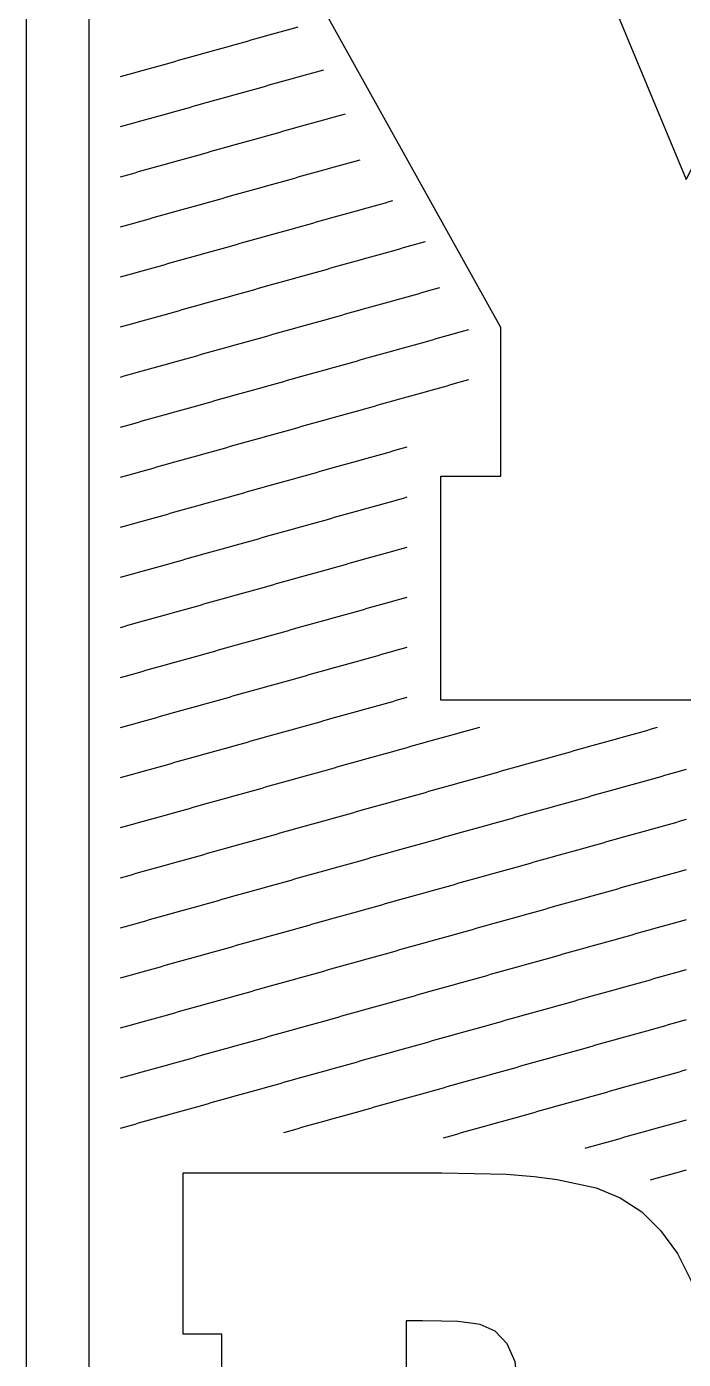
# Model space of a CAD drawing. Header units: millimetres. Extents: x 7 to 193, y 7 to 313.
# Drawn here: x 7 to 49, y 94.1 to 179.2 of the extents above; entities that cross this region are included whole.
import ezdxf

# ---------------------------------------------------------------- set-up
doc = ezdxf.new("R2010")
doc.units = ezdxf.units.MM
doc.layers.add('STUDY_GUIDES', color=7, linetype='Continuous')
doc.layers.add('STUDY_LETTER_BOUNDARY', color=7, linetype='Continuous')

msp = doc.modelspace()

# ---------------------------------------------------------------- linework, layer by layer
at = {"layer": 'STUDY_GUIDES'}
for points in [[(7, 19), (7, 301)], [(11, 20), (11, 300)], [(13, 176.04), (13.232, 176.105), (13.464, 176.1699), (13.696, 176.2349), (13.928, 176.2998), (14.16, 176.3648), (14.392, 176.4298), (14.624, 176.4947), (14.856, 176.5597), (15.088, 176.6246), (15.32, 176.6896), (15.552, 176.7546), (15.784, 176.8195), (16.016, 176.8845), (16.248, 176.9494), (16.48, 177.0144), (16.712, 177.0794), (16.944, 177.1443), (17.176, 177.2093), (17.408, 177.2742), (17.64, 177.3392), (17.872, 177.4042), (18.104, 177.4691), (18.336, 177.5341), (18.568, 177.599), (18.8, 177.664), (19.032, 177.729), (19.264, 177.7939), (19.496, 177.8589), (19.728, 177.9238), (19.96, 177.9888), (20.192, 178.0538), (20.424, 178.1187), (20.656, 178.1837), (20.888, 178.2486), (21.12, 178.3136), (21.352, 178.3786), (21.584, 178.4435), (21.816, 178.5085), (22.048, 178.5734), (22.28, 178.6384), (22.512, 178.7034), (22.744, 178.7683), (22.976, 178.8333), (23.208, 178.8982), (23.44, 178.9632), (23.672, 179.0282), (23.904, 179.0931), (24.136, 179.1581), (24.368, 179.223)], [(13, 172.84), (13.232, 172.905), (13.464, 172.9699), (13.696, 173.0349), (13.928, 173.0998), (14.16, 173.1648), (14.392, 173.2298), (14.624, 173.2947), (14.856, 173.3597), (15.088, 173.4246), (15.32, 173.4896), (15.552, 173.5546), (15.784, 173.6195), (16.016, 173.6845), (16.248, 173.7494), (16.48, 173.8144), (16.712, 173.8794), (16.944, 173.9443), (17.176, 174.0093), (17.408, 174.0742), (17.64, 174.1392), (17.872, 174.2042), (18.104, 174.2691), (18.336, 174.3341), (18.568, 174.399), (18.8, 174.464), (19.032, 174.529), (19.264, 174.5939), (19.496, 174.6589), (19.728, 174.7238), (19.96, 174.7888), (20.192, 174.8538), (20.424, 174.9187), (20.656, 174.9837), (20.888, 175.0486), (21.12, 175.1136), (21.352, 175.1786), (21.584, 175.2435), (21.816, 175.3085), (22.048, 175.3734), (22.28, 175.4384), (22.512, 175.5034), (22.744, 175.5683), (22.976, 175.6333), (23.208, 175.6982), (23.44, 175.7632), (23.672, 175.8282), (23.904, 175.8931), (24.136, 175.9581), (24.368, 176.023), (24.6, 176.088), (24.832, 176.153), (25.064, 176.2179), (25.296, 176.2829), (25.528, 176.3478), (25.76, 176.4128), (25.992, 176.4778)], [(13, 169.64), (13.232, 169.705), (13.464, 169.7699), (13.696, 169.8349), (13.928, 169.8998), (14.16, 169.9648), (14.392, 170.0298), (14.624, 170.0947), (14.856, 170.1597), (15.088, 170.2246), (15.32, 170.2896), (15.552, 170.3546), (15.784, 170.4195), (16.016, 170.4845), (16.248, 170.5494), (16.48, 170.6144), (16.712, 170.6794), (16.944, 170.7443), (17.176, 170.8093), (17.408, 170.8742), (17.64, 170.9392), (17.872, 171.0042), (18.104, 171.0691), (18.336, 171.1341), (18.568, 171.199), (18.8, 171.264), (19.032, 171.329), (19.264, 171.3939), (19.496, 171.4589), (19.728, 171.5238), (19.96, 171.5888), (20.192, 171.6538), (20.424, 171.7187), (20.656, 171.7837), (20.888, 171.8486), (21.12, 171.9136), (21.352, 171.9786), (21.584, 172.0435), (21.816, 172.1085), (22.048, 172.1734), (22.28, 172.2384), (22.512, 172.3034), (22.744, 172.3683), (22.976, 172.4333), (23.208, 172.4982), (23.44, 172.5632), (23.672, 172.6282), (23.904, 172.6931), (24.136, 172.7581), (24.368, 172.823), (24.6, 172.888), (24.832, 172.953), (25.064, 173.0179), (25.296, 173.0829), (25.528, 173.1478), (25.76, 173.2128), (25.992, 173.2778), (26.224, 173.3427), (26.456, 173.4077), (26.688, 173.4726), (26.92, 173.5376), (27.152, 173.6026), (27.384, 173.6675)], [(13, 166.44), (13.232, 166.505), (13.464, 166.5699), (13.696, 166.6349), (13.928, 166.6998), (14.16, 166.7648), (14.392, 166.8298), (14.624, 166.8947), (14.856, 166.9597), (15.088, 167.0246), (15.32, 167.0896), (15.552, 167.1546), (15.784, 167.2195), (16.016, 167.2845), (16.248, 167.3494), (16.48, 167.4144), (16.712, 167.4794), (16.944, 167.5443), (17.176, 167.6093), (17.408, 167.6742), (17.64, 167.7392), (17.872, 167.8042), (18.104, 167.8691), (18.336, 167.9341), (18.568, 167.999), (18.8, 168.064), (19.032, 168.129), (19.264, 168.1939), (19.496, 168.2589), (19.728, 168.3238), (19.96, 168.3888), (20.192, 168.4538), (20.424, 168.5187), (20.656, 168.5837), (20.888, 168.6486), (21.12, 168.7136), (21.352, 168.7786), (21.584, 168.8435), (21.816, 168.9085), (22.048, 168.9734), (22.28, 169.0384), (22.512, 169.1034), (22.744, 169.1683), (22.976, 169.2333), (23.208, 169.2982), (23.44, 169.3632), (23.672, 169.4282), (23.904, 169.4931), (24.136, 169.5581), (24.368, 169.623), (24.6, 169.688), (24.832, 169.753), (25.064, 169.8179), (25.296, 169.8829), (25.528, 169.9478), (25.76, 170.0128), (25.992, 170.0778), (26.224, 170.1427), (26.456, 170.2077), (26.688, 170.2726), (26.92, 170.3376), (27.152, 170.4026), (27.384, 170.4675), (27.616, 170.5325), (27.848, 170.5974), (28.08, 170.6624), (28.312, 170.7274)], [(13, 163.24), (13.232, 163.305), (13.464, 163.3699), (13.696, 163.4349), (13.928, 163.4998), (14.16, 163.5648), (14.392, 163.6298), (14.624, 163.6947), (14.856, 163.7597), (15.088, 163.8246), (15.32, 163.8896), (15.552, 163.9546), (15.784, 164.0195), (16.016, 164.0845), (16.248, 164.1494), (16.48, 164.2144), (16.712, 164.2794), (16.944, 164.3443), (17.176, 164.4093), (17.408, 164.4742), (17.64, 164.5392), (17.872, 164.6042), (18.104, 164.6691), (18.336, 164.7341), (18.568, 164.799), (18.8, 164.864), (19.032, 164.929), (19.264, 164.9939), (19.496, 165.0589), (19.728, 165.1238), (19.96, 165.1888), (20.192, 165.2538), (20.424, 165.3187), (20.656, 165.3837), (20.888, 165.4486), (21.12, 165.5136), (21.352, 165.5786), (21.584, 165.6435), (21.816, 165.7085), (22.048, 165.7734), (22.28, 165.8384), (22.512, 165.9034), (22.744, 165.9683), (22.976, 166.0333), (23.208, 166.0982), (23.44, 166.1632), (23.672, 166.2282), (23.904, 166.2931), (24.136, 166.3581), (24.368, 166.423), (24.6, 166.488), (24.832, 166.553), (25.064, 166.6179), (25.296, 166.6829), (25.528, 166.7478), (25.76, 166.8128), (25.992, 166.8778), (26.224, 166.9427), (26.456, 167.0077), (26.688, 167.0726), (26.92, 167.1376), (27.152, 167.2026), (27.384, 167.2675), (27.616, 167.3325), (27.848, 167.3974), (28.08, 167.4624), (28.312, 167.5274), (28.544, 167.5923), (28.776, 167.6573), (29.008, 167.7222), (29.24, 167.7872), (29.472, 167.8522), (29.704, 167.9171), (29.936, 167.9821), (30.168, 168.047), (30.4, 168.112)], [(13, 160.04), (13.232, 160.105), (13.464, 160.1699), (13.696, 160.2349), (13.928, 160.2998), (14.16, 160.3648), (14.392, 160.4298), (14.624, 160.4947), (14.856, 160.5597), (15.088, 160.6246), (15.32, 160.6896), (15.552, 160.7546), (15.784, 160.8195), (16.016, 160.8845), (16.248, 160.9494), (16.48, 161.0144), (16.712, 161.0794), (16.944, 161.1443), (17.176, 161.2093), (17.408, 161.2742), (17.64, 161.3392), (17.872, 161.4042), (18.104, 161.4691), (18.336, 161.5341), (18.568, 161.599), (18.8, 161.664), (19.032, 161.729), (19.264, 161.7939), (19.496, 161.8589), (19.728, 161.9238), (19.96, 161.9888), (20.192, 162.0538), (20.424, 162.1187), (20.656, 162.1837), (20.888, 162.2486), (21.12, 162.3136), (21.352, 162.3786), (21.584, 162.4435), (21.816, 162.5085), (22.048, 162.5734), (22.28, 162.6384), (22.512, 162.7034), (22.744, 162.7683), (22.976, 162.8333), (23.208, 162.8982), (23.44, 162.9632), (23.672, 163.0282), (23.904, 163.0931), (24.136, 163.1581), (24.368, 163.223), (24.6, 163.288), (24.832, 163.353), (25.064, 163.4179), (25.296, 163.4829), (25.528, 163.5478), (25.76, 163.6128), (25.992, 163.6778), (26.224, 163.7427), (26.456, 163.8077), (26.688, 163.8726), (26.92, 163.9376), (27.152, 164.0026), (27.384, 164.0675), (27.616, 164.1325), (27.848, 164.1974), (28.08, 164.2624), (28.312, 164.3274), (28.544, 164.3923), (28.776, 164.4573), (29.008, 164.5222), (29.24, 164.5872), (29.472, 164.6522), (29.704, 164.7171), (29.936, 164.7821), (30.168, 164.847), (30.4, 164.912), (30.632, 164.977), (30.864, 165.0419), (31.096, 165.1069), (31.328, 165.1718), (31.56, 165.2368), (31.792, 165.3018), (32.024, 165.3667), (32.256, 165.4317), (32.488, 165.4966)], [(13, 156.84), (13.232, 156.905), (13.464, 156.9699), (13.696, 157.0349), (13.928, 157.0998), (14.16, 157.1648), (14.392, 157.2298), (14.624, 157.2947), (14.856, 157.3597), (15.088, 157.4246), (15.32, 157.4896), (15.552, 157.5546), (15.784, 157.6195), (16.016, 157.6845), (16.248, 157.7494), (16.48, 157.8144), (16.712, 157.8794), (16.944, 157.9443), (17.176, 158.0093), (17.408, 158.0742), (17.64, 158.1392), (17.872, 158.2042), (18.104, 158.2691), (18.336, 158.3341), (18.568, 158.399), (18.8, 158.464), (19.032, 158.529), (19.264, 158.5939), (19.496, 158.6589), (19.728, 158.7238), (19.96, 158.7888), (20.192, 158.8538), (20.424, 158.9187), (20.656, 158.9837), (20.888, 159.0486), (21.12, 159.1136), (21.352, 159.1786), (21.584, 159.2435), (21.816, 159.3085), (22.048, 159.3734), (22.28, 159.4384), (22.512, 159.5034), (22.744, 159.5683), (22.976, 159.6333), (23.208, 159.6982), (23.44, 159.7632), (23.672, 159.8282), (23.904, 159.8931), (24.136, 159.9581), (24.368, 160.023), (24.6, 160.088), (24.832, 160.153), (25.064, 160.2179), (25.296, 160.2829), (25.528, 160.3478), (25.76, 160.4128), (25.992, 160.4778), (26.224, 160.5427), (26.456, 160.6077), (26.688, 160.6726), (26.92, 160.7376), (27.152, 160.8026), (27.384, 160.8675), (27.616, 160.9325), (27.848, 160.9974), (28.08, 161.0624), (28.312, 161.1274), (28.544, 161.1923), (28.776, 161.2573), (29.008, 161.3222), (29.24, 161.3872), (29.472, 161.4522), (29.704, 161.5171), (29.936, 161.5821), (30.168, 161.647), (30.4, 161.712), (30.632, 161.777), (30.864, 161.8419), (31.096, 161.9069), (31.328, 161.9718), (31.56, 162.0368), (31.792, 162.1018), (32.024, 162.1667), (32.256, 162.2317), (32.488, 162.2966), (32.72, 162.3616), (32.952, 162.4266), (33.184, 162.4915), (33.416, 162.5565)], [(13, 153.64), (13.232, 153.705), (13.464, 153.7699), (13.696, 153.8349), (13.928, 153.8998), (14.16, 153.9648), (14.392, 154.0298), (14.624, 154.0947), (14.856, 154.1597), (15.088, 154.2246), (15.32, 154.2896), (15.552, 154.3546), (15.784, 154.4195), (16.016, 154.4845), (16.248, 154.5494), (16.48, 154.6144), (16.712, 154.6794), (16.944, 154.7443), (17.176, 154.8093), (17.408, 154.8742), (17.64, 154.9392), (17.872, 155.0042), (18.104, 155.0691), (18.336, 155.1341), (18.568, 155.199), (18.8, 155.264), (19.032, 155.329), (19.264, 155.3939), (19.496, 155.4589), (19.728, 155.5238), (19.96, 155.5888), (20.192, 155.6538), (20.424, 155.7187), (20.656, 155.7837), (20.888, 155.8486), (21.12, 155.9136), (21.352, 155.9786), (21.584, 156.0435), (21.816, 156.1085), (22.048, 156.1734), (22.28, 156.2384), (22.512, 156.3034), (22.744, 156.3683), (22.976, 156.4333), (23.208, 156.4982), (23.44, 156.5632), (23.672, 156.6282), (23.904, 156.6931), (24.136, 156.7581), (24.368, 156.823), (24.6, 156.888), (24.832, 156.953), (25.064, 157.0179), (25.296, 157.0829), (25.528, 157.1478), (25.76, 157.2128), (25.992, 157.2778), (26.224, 157.3427), (26.456, 157.4077), (26.688, 157.4726), (26.92, 157.5376), (27.152, 157.6026), (27.384, 157.6675), (27.616, 157.7325), (27.848, 157.7974), (28.08, 157.8624), (28.312, 157.9274), (28.544, 157.9923), (28.776, 158.0573), (29.008, 158.1222), (29.24, 158.1872), (29.472, 158.2522), (29.704, 158.3171), (29.936, 158.3821), (30.168, 158.447), (30.4, 158.512), (30.632, 158.577), (30.864, 158.6419), (31.096, 158.7069), (31.328, 158.7718), (31.56, 158.8368), (31.792, 158.9018), (32.024, 158.9667), (32.256, 159.0317), (32.488, 159.0966), (32.72, 159.1616), (32.952, 159.2266), (33.184, 159.2915), (33.416, 159.3565), (33.648, 159.4214), (33.88, 159.4864), (34.112, 159.5514), (34.344, 159.6163), (34.576, 159.6813), (34.808, 159.7462), (35.04, 159.8112), (35.272, 159.8762)], [(13, 150.44), (13.232, 150.505), (13.464, 150.5699), (13.696, 150.6349), (13.928, 150.6998), (14.16, 150.7648), (14.392, 150.8298), (14.624, 150.8947), (14.856, 150.9597), (15.088, 151.0246), (15.32, 151.0896), (15.552, 151.1546), (15.784, 151.2195), (16.016, 151.2845), (16.248, 151.3494), (16.48, 151.4144), (16.712, 151.4794), (16.944, 151.5443), (17.176, 151.6093), (17.408, 151.6742), (17.64, 151.7392), (17.872, 151.8042), (18.104, 151.8691), (18.336, 151.9341), (18.568, 151.999), (18.8, 152.064), (19.032, 152.129), (19.264, 152.1939), (19.496, 152.2589), (19.728, 152.3238), (19.96, 152.3888), (20.192, 152.4538), (20.424, 152.5187), (20.656, 152.5837), (20.888, 152.6486), (21.12, 152.7136), (21.352, 152.7786), (21.584, 152.8435), (21.816, 152.9085), (22.048, 152.9734), (22.28, 153.0384), (22.512, 153.1034), (22.744, 153.1683), (22.976, 153.2333), (23.208, 153.2982), (23.44, 153.3632), (23.672, 153.4282), (23.904, 153.4931), (24.136, 153.5581), (24.368, 153.623), (24.6, 153.688), (24.832, 153.753), (25.064, 153.8179), (25.296, 153.8829), (25.528, 153.9478), (25.76, 154.0128), (25.992, 154.0778), (26.224, 154.1427), (26.456, 154.2077), (26.688, 154.2726), (26.92, 154.3376), (27.152, 154.4026), (27.384, 154.4675), (27.616, 154.5325), (27.848, 154.5974), (28.08, 154.6624), (28.312, 154.7274), (28.544, 154.7923), (28.776, 154.8573), (29.008, 154.9222), (29.24, 154.9872), (29.472, 155.0522), (29.704, 155.1171), (29.936, 155.1821), (30.168, 155.247), (30.4, 155.312), (30.632, 155.377), (30.864, 155.4419), (31.096, 155.5069), (31.328, 155.5718), (31.56, 155.6368), (31.792, 155.7018), (32.024, 155.7667), (32.256, 155.8317), (32.488, 155.8966), (32.72, 155.9616), (32.952, 156.0266), (33.184, 156.0915), (33.416, 156.1565), (33.648, 156.2214), (33.88, 156.2864), (34.112, 156.3514), (34.344, 156.4163), (34.576, 156.4813), (34.808, 156.5462), (35.04, 156.6112), (35.272, 156.6762)], [(13, 147.24), (13.232, 147.305), (13.464, 147.3699), (13.696, 147.4349), (13.928, 147.4998), (14.16, 147.5648), (14.392, 147.6298), (14.624, 147.6947), (14.856, 147.7597), (15.088, 147.8246), (15.32, 147.8896), (15.552, 147.9546), (15.784, 148.0195), (16.016, 148.0845), (16.248, 148.1494), (16.48, 148.2144), (16.712, 148.2794), (16.944, 148.3443), (17.176, 148.4093), (17.408, 148.4742), (17.64, 148.5392), (17.872, 148.6042), (18.104, 148.6691), (18.336, 148.7341), (18.568, 148.799), (18.8, 148.864), (19.032, 148.929), (19.264, 148.9939), (19.496, 149.0589), (19.728, 149.1238), (19.96, 149.1888), (20.192, 149.2538), (20.424, 149.3187), (20.656, 149.3837), (20.888, 149.4486), (21.12, 149.5136), (21.352, 149.5786), (21.584, 149.6435), (21.816, 149.7085), (22.048, 149.7734), (22.28, 149.8384), (22.512, 149.9034), (22.744, 149.9683), (22.976, 150.0333), (23.208, 150.0982), (23.44, 150.1632), (23.672, 150.2282), (23.904, 150.2931), (24.136, 150.3581), (24.368, 150.423), (24.6, 150.488), (24.832, 150.553), (25.064, 150.6179), (25.296, 150.6829), (25.528, 150.7478), (25.76, 150.8128), (25.992, 150.8778), (26.224, 150.9427), (26.456, 151.0077), (26.688, 151.0726), (26.92, 151.1376), (27.152, 151.2026), (27.384, 151.2675), (27.616, 151.3325), (27.848, 151.3974), (28.08, 151.4624), (28.312, 151.5274), (28.544, 151.5923), (28.776, 151.6573), (29.008, 151.7222), (29.24, 151.7872), (29.472, 151.8522), (29.704, 151.9171), (29.936, 151.9821), (30.168, 152.047), (30.4, 152.112), (30.632, 152.177), (30.864, 152.2419), (31.096, 152.3069), (31.328, 152.3718)], [(13, 144.04), (13.232, 144.105), (13.464, 144.1699), (13.696, 144.2349), (13.928, 144.2998), (14.16, 144.3648), (14.392, 144.4298), (14.624, 144.4947), (14.856, 144.5597), (15.088, 144.6246), (15.32, 144.6896), (15.552, 144.7546), (15.784, 144.8195), (16.016, 144.8845), (16.248, 144.9494), (16.48, 145.0144), (16.712, 145.0794), (16.944, 145.1443), (17.176, 145.2093), (17.408, 145.2742), (17.64, 145.3392), (17.872, 145.4042), (18.104, 145.4691), (18.336, 145.5341), (18.568, 145.599), (18.8, 145.664), (19.032, 145.729), (19.264, 145.7939), (19.496, 145.8589), (19.728, 145.9238), (19.96, 145.9888), (20.192, 146.0538), (20.424, 146.1187), (20.656, 146.1837), (20.888, 146.2486), (21.12, 146.3136), (21.352, 146.3786), (21.584, 146.4435), (21.816, 146.5085), (22.048, 146.5734), (22.28, 146.6384), (22.512, 146.7034), (22.744, 146.7683), (22.976, 146.8333), (23.208, 146.8982), (23.44, 146.9632), (23.672, 147.0282), (23.904, 147.0931), (24.136, 147.1581), (24.368, 147.223), (24.6, 147.288), (24.832, 147.353), (25.064, 147.4179), (25.296, 147.4829), (25.528, 147.5478), (25.76, 147.6128), (25.992, 147.6778), (26.224, 147.7427), (26.456, 147.8077), (26.688, 147.8726), (26.92, 147.9376), (27.152, 148.0026), (27.384, 148.0675), (27.616, 148.1325), (27.848, 148.1974), (28.08, 148.2624), (28.312, 148.3274), (28.544, 148.3923), (28.776, 148.4573), (29.008, 148.5222), (29.24, 148.5872), (29.472, 148.6522), (29.704, 148.7171), (29.936, 148.7821), (30.168, 148.847), (30.4, 148.912), (30.632, 148.977), (30.864, 149.0419), (31.096, 149.1069), (31.328, 149.1718)], [(13, 140.84), (13.232, 140.905), (13.464, 140.9699), (13.696, 141.0349), (13.928, 141.0998), (14.16, 141.1648), (14.392, 141.2298), (14.624, 141.2947), (14.856, 141.3597), (15.088, 141.4246), (15.32, 141.4896), (15.552, 141.5546), (15.784, 141.6195), (16.016, 141.6845), (16.248, 141.7494), (16.48, 141.8144), (16.712, 141.8794), (16.944, 141.9443), (17.176, 142.0093), (17.408, 142.0742), (17.64, 142.1392), (17.872, 142.2042), (18.104, 142.2691), (18.336, 142.3341), (18.568, 142.399), (18.8, 142.464), (19.032, 142.529), (19.264, 142.5939), (19.496, 142.6589), (19.728, 142.7238), (19.96, 142.7888), (20.192, 142.8538), (20.424, 142.9187), (20.656, 142.9837), (20.888, 143.0486), (21.12, 143.1136), (21.352, 143.1786), (21.584, 143.2435), (21.816, 143.3085), (22.048, 143.3734), (22.28, 143.4384), (22.512, 143.5034), (22.744, 143.5683), (22.976, 143.6333), (23.208, 143.6982), (23.44, 143.7632), (23.672, 143.8282), (23.904, 143.8931), (24.136, 143.9581), (24.368, 144.023), (24.6, 144.088), (24.832, 144.153), (25.064, 144.2179), (25.296, 144.2829), (25.528, 144.3478), (25.76, 144.4128), (25.992, 144.4778), (26.224, 144.5427), (26.456, 144.6077), (26.688, 144.6726), (26.92, 144.7376), (27.152, 144.8026), (27.384, 144.8675), (27.616, 144.9325), (27.848, 144.9974), (28.08, 145.0624), (28.312, 145.1274), (28.544, 145.1923), (28.776, 145.2573), (29.008, 145.3222), (29.24, 145.3872), (29.472, 145.4522), (29.704, 145.5171), (29.936, 145.5821), (30.168, 145.647), (30.4, 145.712), (30.632, 145.777), (30.864, 145.8419), (31.096, 145.9069), (31.328, 145.9718)], [(13, 137.64), (13.232, 137.705), (13.464, 137.7699), (13.696, 137.8349), (13.928, 137.8998), (14.16, 137.9648), (14.392, 138.0298), (14.624, 138.0947), (14.856, 138.1597), (15.088, 138.2246), (15.32, 138.2896), (15.552, 138.3546), (15.784, 138.4195), (16.016, 138.4845), (16.248, 138.5494), (16.48, 138.6144), (16.712, 138.6794), (16.944, 138.7443), (17.176, 138.8093), (17.408, 138.8742), (17.64, 138.9392), (17.872, 139.0042), (18.104, 139.0691), (18.336, 139.1341), (18.568, 139.199), (18.8, 139.264), (19.032, 139.329), (19.264, 139.3939), (19.496, 139.4589), (19.728, 139.5238), (19.96, 139.5888), (20.192, 139.6538), (20.424, 139.7187), (20.656, 139.7837), (20.888, 139.8486), (21.12, 139.9136), (21.352, 139.9786), (21.584, 140.0435), (21.816, 140.1085), (22.048, 140.1734), (22.28, 140.2384), (22.512, 140.3034), (22.744, 140.3683), (22.976, 140.4333), (23.208, 140.4982), (23.44, 140.5632), (23.672, 140.6282), (23.904, 140.6931), (24.136, 140.7581), (24.368, 140.823), (24.6, 140.888), (24.832, 140.953), (25.064, 141.0179), (25.296, 141.0829), (25.528, 141.1478), (25.76, 141.2128), (25.992, 141.2778), (26.224, 141.3427), (26.456, 141.4077), (26.688, 141.4726), (26.92, 141.5376), (27.152, 141.6026), (27.384, 141.6675), (27.616, 141.7325), (27.848, 141.7974), (28.08, 141.8624), (28.312, 141.9274), (28.544, 141.9923), (28.776, 142.0573), (29.008, 142.1222), (29.24, 142.1872), (29.472, 142.2522), (29.704, 142.3171), (29.936, 142.3821), (30.168, 142.447), (30.4, 142.512), (30.632, 142.577), (30.864, 142.6419), (31.096, 142.7069), (31.328, 142.7718)], [(13, 134.44), (13.232, 134.505), (13.464, 134.5699), (13.696, 134.6349), (13.928, 134.6998), (14.16, 134.7648), (14.392, 134.8298), (14.624, 134.8947), (14.856, 134.9597), (15.088, 135.0246), (15.32, 135.0896), (15.552, 135.1546), (15.784, 135.2195), (16.016, 135.2845), (16.248, 135.3494), (16.48, 135.4144), (16.712, 135.4794), (16.944, 135.5443), (17.176, 135.6093), (17.408, 135.6742), (17.64, 135.7392), (17.872, 135.8042), (18.104, 135.8691), (18.336, 135.9341), (18.568, 135.999), (18.8, 136.064), (19.032, 136.129), (19.264, 136.1939), (19.496, 136.2589), (19.728, 136.3238), (19.96, 136.3888), (20.192, 136.4538), (20.424, 136.5187), (20.656, 136.5837), (20.888, 136.6486), (21.12, 136.7136), (21.352, 136.7786), (21.584, 136.8435), (21.816, 136.9085), (22.048, 136.9734), (22.28, 137.0384), (22.512, 137.1034), (22.744, 137.1683), (22.976, 137.2333), (23.208, 137.2982), (23.44, 137.3632), (23.672, 137.4282), (23.904, 137.4931), (24.136, 137.5581), (24.368, 137.623), (24.6, 137.688), (24.832, 137.753), (25.064, 137.8179), (25.296, 137.8829), (25.528, 137.9478), (25.76, 138.0128), (25.992, 138.0778), (26.224, 138.1427), (26.456, 138.2077), (26.688, 138.2726), (26.92, 138.3376), (27.152, 138.4026), (27.384, 138.4675), (27.616, 138.5325), (27.848, 138.5974), (28.08, 138.6624), (28.312, 138.7274), (28.544, 138.7923), (28.776, 138.8573), (29.008, 138.9222), (29.24, 138.9872), (29.472, 139.0522), (29.704, 139.1171), (29.936, 139.1821), (30.168, 139.247), (30.4, 139.312), (30.632, 139.377), (30.864, 139.4419), (31.096, 139.5069), (31.328, 139.5718)], [(13, 131.24), (13.232, 131.305), (13.464, 131.3699), (13.696, 131.4349), (13.928, 131.4998), (14.16, 131.5648), (14.392, 131.6298), (14.624, 131.6947), (14.856, 131.7597), (15.088, 131.8246), (15.32, 131.8896), (15.552, 131.9546), (15.784, 132.0195), (16.016, 132.0845), (16.248, 132.1494), (16.48, 132.2144), (16.712, 132.2794), (16.944, 132.3443), (17.176, 132.4093), (17.408, 132.4742), (17.64, 132.5392), (17.872, 132.6042), (18.104, 132.6691), (18.336, 132.7341), (18.568, 132.799), (18.8, 132.864), (19.032, 132.929), (19.264, 132.9939), (19.496, 133.0589), (19.728, 133.1238), (19.96, 133.1888), (20.192, 133.2538), (20.424, 133.3187), (20.656, 133.3837), (20.888, 133.4486), (21.12, 133.5136), (21.352, 133.5786), (21.584, 133.6435), (21.816, 133.7085), (22.048, 133.7734), (22.28, 133.8384), (22.512, 133.9034), (22.744, 133.9683), (22.976, 134.0333), (23.208, 134.0982), (23.44, 134.1632), (23.672, 134.2282), (23.904, 134.2931), (24.136, 134.3581), (24.368, 134.423), (24.6, 134.488), (24.832, 134.553), (25.064, 134.6179), (25.296, 134.6829), (25.528, 134.7478), (25.76, 134.8128), (25.992, 134.8778), (26.224, 134.9427), (26.456, 135.0077), (26.688, 135.0726), (26.92, 135.1376), (27.152, 135.2026), (27.384, 135.2675), (27.616, 135.3325), (27.848, 135.3974), (28.08, 135.4624), (28.312, 135.5274), (28.544, 135.5923), (28.776, 135.6573), (29.008, 135.7222), (29.24, 135.7872), (29.472, 135.8522), (29.704, 135.9171), (29.936, 135.9821), (30.168, 136.047), (30.4, 136.112), (30.632, 136.177), (30.864, 136.2419), (31.096, 136.3069), (31.328, 136.3718)], [(13, 128.04), (13.232, 128.105), (13.464, 128.1699), (13.696, 128.2349), (13.928, 128.2998), (14.16, 128.3648), (14.392, 128.4298), (14.624, 128.4947), (14.856, 128.5597), (15.088, 128.6246), (15.32, 128.6896), (15.552, 128.7546), (15.784, 128.8195), (16.016, 128.8845), (16.248, 128.9494), (16.48, 129.0144), (16.712, 129.0794), (16.944, 129.1443), (17.176, 129.2093), (17.408, 129.2742), (17.64, 129.3392), (17.872, 129.4042), (18.104, 129.4691), (18.336, 129.5341), (18.568, 129.599), (18.8, 129.664), (19.032, 129.729), (19.264, 129.7939), (19.496, 129.8589), (19.728, 129.9238), (19.96, 129.9888), (20.192, 130.0538), (20.424, 130.1187), (20.656, 130.1837), (20.888, 130.2486), (21.12, 130.3136), (21.352, 130.3786), (21.584, 130.4435), (21.816, 130.5085), (22.048, 130.5734), (22.28, 130.6384), (22.512, 130.7034), (22.744, 130.7683), (22.976, 130.8333), (23.208, 130.8982), (23.44, 130.9632), (23.672, 131.0282), (23.904, 131.0931), (24.136, 131.1581), (24.368, 131.223), (24.6, 131.288), (24.832, 131.353), (25.064, 131.4179), (25.296, 131.4829), (25.528, 131.5478), (25.76, 131.6128), (25.992, 131.6778), (26.224, 131.7427), (26.456, 131.8077), (26.688, 131.8726), (26.92, 131.9376), (27.152, 132.0026), (27.384, 132.0675), (27.616, 132.1325), (27.848, 132.1974), (28.08, 132.2624), (28.312, 132.3274), (28.544, 132.3923), (28.776, 132.4573), (29.008, 132.5222), (29.24, 132.5872), (29.472, 132.6522), (29.704, 132.7171), (29.936, 132.7821), (30.168, 132.847), (30.4, 132.912), (30.632, 132.977), (30.864, 133.0419), (31.096, 133.1069), (31.328, 133.1718), (31.56, 133.2368), (31.792, 133.3018), (32.024, 133.3667), (32.256, 133.4317), (32.488, 133.4966), (32.72, 133.5616), (32.952, 133.6266), (33.184, 133.6915), (33.416, 133.7565), (33.648, 133.8214), (33.88, 133.8864), (34.112, 133.9514), (34.344, 134.0163), (34.576, 134.0813), (34.808, 134.1462), (35.04, 134.2112), (35.272, 134.2762), (35.504, 134.3411), (35.736, 134.4061), (35.968, 134.471)], [(13, 124.84), (13.232, 124.905), (13.464, 124.9699), (13.696, 125.0349), (13.928, 125.0998), (14.16, 125.1648), (14.392, 125.2298), (14.624, 125.2947), (14.856, 125.3597), (15.088, 125.4246), (15.32, 125.4896), (15.552, 125.5546), (15.784, 125.6195), (16.016, 125.6845), (16.248, 125.7494), (16.48, 125.8144), (16.712, 125.8794), (16.944, 125.9443), (17.176, 126.0093), (17.408, 126.0742), (17.64, 126.1392), (17.872, 126.2042), (18.104, 126.2691), (18.336, 126.3341), (18.568, 126.399), (18.8, 126.464), (19.032, 126.529), (19.264, 126.5939), (19.496, 126.6589), (19.728, 126.7238), (19.96, 126.7888), (20.192, 126.8538), (20.424, 126.9187), (20.656, 126.9837), (20.888, 127.0486), (21.12, 127.1136), (21.352, 127.1786), (21.584, 127.2435), (21.816, 127.3085), (22.048, 127.3734), (22.28, 127.4384), (22.512, 127.5034), (22.744, 127.5683), (22.976, 127.6333), (23.208, 127.6982), (23.44, 127.7632), (23.672, 127.8282), (23.904, 127.8931), (24.136, 127.9581), (24.368, 128.023), (24.6, 128.088), (24.832, 128.153), (25.064, 128.2179), (25.296, 128.2829), (25.528, 128.3478), (25.76, 128.4128), (25.992, 128.4778), (26.224, 128.5427), (26.456, 128.6077), (26.688, 128.6726), (26.92, 128.7376), (27.152, 128.8026), (27.384, 128.8675), (27.616, 128.9325), (27.848, 128.9974), (28.08, 129.0624), (28.312, 129.1274), (28.544, 129.1923), (28.776, 129.2573), (29.008, 129.3222), (29.24, 129.3872), (29.472, 129.4522), (29.704, 129.5171), (29.936, 129.5821), (30.168, 129.647), (30.4, 129.712), (30.632, 129.777), (30.864, 129.8419), (31.096, 129.9069), (31.328, 129.9718), (31.56, 130.0368), (31.792, 130.1018), (32.024, 130.1667), (32.256, 130.2317), (32.488, 130.2966), (32.72, 130.3616), (32.952, 130.4266), (33.184, 130.4915), (33.416, 130.5565), (33.648, 130.6214), (33.88, 130.6864), (34.112, 130.7514), (34.344, 130.8163), (34.576, 130.8813), (34.808, 130.9462), (35.04, 131.0112), (35.272, 131.0762), (35.504, 131.1411), (35.736, 131.2061), (35.968, 131.271), (36.2, 131.336), (36.432, 131.401), (36.664, 131.4659), (36.896, 131.5309), (37.128, 131.5958), (37.36, 131.6608), (37.592, 131.7258), (37.824, 131.7907), (38.056, 131.8557), (38.288, 131.9206), (38.52, 131.9856), (38.752, 132.0506), (38.984, 132.1155), (39.216, 132.1805), (39.448, 132.2454), (39.68, 132.3104), (39.912, 132.3754), (40.144, 132.4403), (40.376, 132.5053), (40.608, 132.5702), (40.84, 132.6352), (41.072, 132.7002), (41.304, 132.7651), (41.536, 132.8301), (41.768, 132.895), (42, 132.96), (42.232, 133.025), (42.464, 133.0899), (42.696, 133.1549), (42.928, 133.2198), (43.16, 133.2848), (43.392, 133.3498), (43.624, 133.4147), (43.856, 133.4797), (44.088, 133.5446), (44.32, 133.6096), (44.552, 133.6746), (44.784, 133.7395), (45.016, 133.8045), (45.248, 133.8694), (45.48, 133.9344), (45.712, 133.9994), (45.944, 134.0643), (46.176, 134.1293), (46.408, 134.1942), (46.64, 134.2592), (46.872, 134.3242), (47.104, 134.3891), (47.336, 134.4541)], [(13, 121.64), (13.232, 121.705), (13.464, 121.7699), (13.696, 121.8349), (13.928, 121.8998), (14.16, 121.9648), (14.392, 122.0298), (14.624, 122.0947), (14.856, 122.1597), (15.088, 122.2246), (15.32, 122.2896), (15.552, 122.3546), (15.784, 122.4195), (16.016, 122.4845), (16.248, 122.5494), (16.48, 122.6144), (16.712, 122.6794), (16.944, 122.7443), (17.176, 122.8093), (17.408, 122.8742), (17.64, 122.9392), (17.872, 123.0042), (18.104, 123.0691), (18.336, 123.1341), (18.568, 123.199), (18.8, 123.264), (19.032, 123.329), (19.264, 123.3939), (19.496, 123.4589), (19.728, 123.5238), (19.96, 123.5888), (20.192, 123.6538), (20.424, 123.7187), (20.656, 123.7837), (20.888, 123.8486), (21.12, 123.9136), (21.352, 123.9786), (21.584, 124.0435), (21.816, 124.1085), (22.048, 124.1734), (22.28, 124.2384), (22.512, 124.3034), (22.744, 124.3683), (22.976, 124.4333), (23.208, 124.4982), (23.44, 124.5632), (23.672, 124.6282), (23.904, 124.6931), (24.136, 124.7581), (24.368, 124.823), (24.6, 124.888), (24.832, 124.953), (25.064, 125.0179), (25.296, 125.0829), (25.528, 125.1478), (25.76, 125.2128), (25.992, 125.2778), (26.224, 125.3427), (26.456, 125.4077), (26.688, 125.4726), (26.92, 125.5376), (27.152, 125.6026), (27.384, 125.6675), (27.616, 125.7325), (27.848, 125.7974), (28.08, 125.8624), (28.312, 125.9274), (28.544, 125.9923), (28.776, 126.0573), (29.008, 126.1222), (29.24, 126.1872), (29.472, 126.2522), (29.704, 126.3171), (29.936, 126.3821), (30.168, 126.447), (30.4, 126.512), (30.632, 126.577), (30.864, 126.6419), (31.096, 126.7069), (31.328, 126.7718), (31.56, 126.8368), (31.792, 126.9018), (32.024, 126.9667), (32.256, 127.0317), (32.488, 127.0966), (32.72, 127.1616), (32.952, 127.2266), (33.184, 127.2915), (33.416, 127.3565), (33.648, 127.4214), (33.88, 127.4864), (34.112, 127.5514), (34.344, 127.6163), (34.576, 127.6813), (34.808, 127.7462), (35.04, 127.8112), (35.272, 127.8762), (35.504, 127.9411), (35.736, 128.0061), (35.968, 128.071), (36.2, 128.136), (36.432, 128.201), (36.664, 128.2659), (36.896, 128.3309), (37.128, 128.3958), (37.36, 128.4608), (37.592, 128.5258), (37.824, 128.5907), (38.056, 128.6557), (38.288, 128.7206), (38.52, 128.7856), (38.752, 128.8506), (38.984, 128.9155), (39.216, 128.9805), (39.448, 129.0454), (39.68, 129.1104), (39.912, 129.1754), (40.144, 129.2403), (40.376, 129.3053), (40.608, 129.3702), (40.84, 129.4352), (41.072, 129.5002), (41.304, 129.5651), (41.536, 129.6301), (41.768, 129.695), (42, 129.76), (42.232, 129.825), (42.464, 129.8899), (42.696, 129.9549), (42.928, 130.0198), (43.16, 130.0848), (43.392, 130.1498), (43.624, 130.2147), (43.856, 130.2797), (44.088, 130.3446), (44.32, 130.4096), (44.552, 130.4746), (44.784, 130.5395), (45.016, 130.6045), (45.248, 130.6694), (45.48, 130.7344), (45.712, 130.7994), (45.944, 130.8643), (46.176, 130.9293), (46.408, 130.9942), (46.64, 131.0592), (46.872, 131.1242), (47.104, 131.1891), (47.336, 131.2541), (47.568, 131.319), (47.8, 131.384), (48.032, 131.449), (48.264, 131.5139), (48.496, 131.5789), (48.728, 131.6438), (48.96, 131.7088), (49.192, 131.7738)], [(13, 118.44), (13.232, 118.505), (13.464, 118.5699), (13.696, 118.6349), (13.928, 118.6998), (14.16, 118.7648), (14.392, 118.8298), (14.624, 118.8947), (14.856, 118.9597), (15.088, 119.0246), (15.32, 119.0896), (15.552, 119.1546), (15.784, 119.2195), (16.016, 119.2845), (16.248, 119.3494), (16.48, 119.4144), (16.712, 119.4794), (16.944, 119.5443), (17.176, 119.6093), (17.408, 119.6742), (17.64, 119.7392), (17.872, 119.8042), (18.104, 119.8691), (18.336, 119.9341), (18.568, 119.999), (18.8, 120.064), (19.032, 120.129), (19.264, 120.1939), (19.496, 120.2589), (19.728, 120.3238), (19.96, 120.3888), (20.192, 120.4538), (20.424, 120.5187), (20.656, 120.5837), (20.888, 120.6486), (21.12, 120.7136), (21.352, 120.7786), (21.584, 120.8435), (21.816, 120.9085), (22.048, 120.9734), (22.28, 121.0384), (22.512, 121.1034), (22.744, 121.1683), (22.976, 121.2333), (23.208, 121.2982), (23.44, 121.3632), (23.672, 121.4282), (23.904, 121.4931), (24.136, 121.5581), (24.368, 121.623), (24.6, 121.688), (24.832, 121.753), (25.064, 121.8179), (25.296, 121.8829), (25.528, 121.9478), (25.76, 122.0128), (25.992, 122.0778), (26.224, 122.1427), (26.456, 122.2077), (26.688, 122.2726), (26.92, 122.3376), (27.152, 122.4026), (27.384, 122.4675), (27.616, 122.5325), (27.848, 122.5974), (28.08, 122.6624), (28.312, 122.7274), (28.544, 122.7923), (28.776, 122.8573), (29.008, 122.9222), (29.24, 122.9872), (29.472, 123.0522), (29.704, 123.1171), (29.936, 123.1821), (30.168, 123.247), (30.4, 123.312), (30.632, 123.377), (30.864, 123.4419), (31.096, 123.5069), (31.328, 123.5718), (31.56, 123.6368), (31.792, 123.7018), (32.024, 123.7667), (32.256, 123.8317), (32.488, 123.8966), (32.72, 123.9616), (32.952, 124.0266), (33.184, 124.0915), (33.416, 124.1565), (33.648, 124.2214), (33.88, 124.2864), (34.112, 124.3514), (34.344, 124.4163), (34.576, 124.4813), (34.808, 124.5462), (35.04, 124.6112), (35.272, 124.6762), (35.504, 124.7411), (35.736, 124.8061), (35.968, 124.871), (36.2, 124.936), (36.432, 125.001), (36.664, 125.0659), (36.896, 125.1309), (37.128, 125.1958), (37.36, 125.2608), (37.592, 125.3258), (37.824, 125.3907), (38.056, 125.4557), (38.288, 125.5206), (38.52, 125.5856), (38.752, 125.6506), (38.984, 125.7155), (39.216, 125.7805), (39.448, 125.8454), (39.68, 125.9104), (39.912, 125.9754), (40.144, 126.0403), (40.376, 126.1053), (40.608, 126.1702), (40.84, 126.2352), (41.072, 126.3002), (41.304, 126.3651), (41.536, 126.4301), (41.768, 126.495), (42, 126.56), (42.232, 126.625), (42.464, 126.6899), (42.696, 126.7549), (42.928, 126.8198), (43.16, 126.8848), (43.392, 126.9498), (43.624, 127.0147), (43.856, 127.0797), (44.088, 127.1446), (44.32, 127.2096), (44.552, 127.2746), (44.784, 127.3395), (45.016, 127.4045), (45.248, 127.4694), (45.48, 127.5344), (45.712, 127.5994), (45.944, 127.6643), (46.176, 127.7293), (46.408, 127.7942), (46.64, 127.8592), (46.872, 127.9242), (47.104, 127.9891), (47.336, 128.0541), (47.568, 128.119), (47.8, 128.184), (48.032, 128.249), (48.264, 128.3139), (48.496, 128.3789), (48.728, 128.4438), (48.96, 128.5088), (49.192, 128.5738)], [(13, 115.24), (13.232, 115.305), (13.464, 115.3699), (13.696, 115.4349), (13.928, 115.4998), (14.16, 115.5648), (14.392, 115.6298), (14.624, 115.6947), (14.856, 115.7597), (15.088, 115.8246), (15.32, 115.8896), (15.552, 115.9546), (15.784, 116.0195), (16.016, 116.0845), (16.248, 116.1494), (16.48, 116.2144), (16.712, 116.2794), (16.944, 116.3443), (17.176, 116.4093), (17.408, 116.4742), (17.64, 116.5392), (17.872, 116.6042), (18.104, 116.6691), (18.336, 116.7341), (18.568, 116.799), (18.8, 116.864), (19.032, 116.929), (19.264, 116.9939), (19.496, 117.0589), (19.728, 117.1238), (19.96, 117.1888), (20.192, 117.2538), (20.424, 117.3187), (20.656, 117.3837), (20.888, 117.4486), (21.12, 117.5136), (21.352, 117.5786), (21.584, 117.6435), (21.816, 117.7085), (22.048, 117.7734), (22.28, 117.8384), (22.512, 117.9034), (22.744, 117.9683), (22.976, 118.0333), (23.208, 118.0982), (23.44, 118.1632), (23.672, 118.2282), (23.904, 118.2931), (24.136, 118.3581), (24.368, 118.423), (24.6, 118.488), (24.832, 118.553), (25.064, 118.6179), (25.296, 118.6829), (25.528, 118.7478), (25.76, 118.8128), (25.992, 118.8778), (26.224, 118.9427), (26.456, 119.0077), (26.688, 119.0726), (26.92, 119.1376), (27.152, 119.2026), (27.384, 119.2675), (27.616, 119.3325), (27.848, 119.3974), (28.08, 119.4624), (28.312, 119.5274), (28.544, 119.5923), (28.776, 119.6573), (29.008, 119.7222), (29.24, 119.7872), (29.472, 119.8522), (29.704, 119.9171), (29.936, 119.9821), (30.168, 120.047), (30.4, 120.112), (30.632, 120.177), (30.864, 120.2419), (31.096, 120.3069), (31.328, 120.3718), (31.56, 120.4368), (31.792, 120.5018), (32.024, 120.5667), (32.256, 120.6317), (32.488, 120.6966), (32.72, 120.7616), (32.952, 120.8266), (33.184, 120.8915), (33.416, 120.9565), (33.648, 121.0214), (33.88, 121.0864), (34.112, 121.1514), (34.344, 121.2163), (34.576, 121.2813), (34.808, 121.3462), (35.04, 121.4112), (35.272, 121.4762), (35.504, 121.5411), (35.736, 121.6061), (35.968, 121.671), (36.2, 121.736), (36.432, 121.801), (36.664, 121.8659), (36.896, 121.9309), (37.128, 121.9958), (37.36, 122.0608), (37.592, 122.1258), (37.824, 122.1907), (38.056, 122.2557), (38.288, 122.3206), (38.52, 122.3856), (38.752, 122.4506), (38.984, 122.5155), (39.216, 122.5805), (39.448, 122.6454), (39.68, 122.7104), (39.912, 122.7754), (40.144, 122.8403), (40.376, 122.9053), (40.608, 122.9702), (40.84, 123.0352), (41.072, 123.1002), (41.304, 123.1651), (41.536, 123.2301), (41.768, 123.295), (42, 123.36), (42.232, 123.425), (42.464, 123.4899), (42.696, 123.5549), (42.928, 123.6198), (43.16, 123.6848), (43.392, 123.7498), (43.624, 123.8147), (43.856, 123.8797), (44.088, 123.9446), (44.32, 124.0096), (44.552, 124.0746), (44.784, 124.1395), (45.016, 124.2045), (45.248, 124.2694), (45.48, 124.3344), (45.712, 124.3994), (45.944, 124.4643), (46.176, 124.5293), (46.408, 124.5942), (46.64, 124.6592), (46.872, 124.7242), (47.104, 124.7891), (47.336, 124.8541), (47.568, 124.919), (47.8, 124.984), (48.032, 125.049), (48.264, 125.1139), (48.496, 125.1789), (48.728, 125.2438), (48.96, 125.3088), (49.192, 125.3738)], [(13, 112.04), (13.232, 112.105), (13.464, 112.1699), (13.696, 112.2349), (13.928, 112.2998), (14.16, 112.3648), (14.392, 112.4298), (14.624, 112.4947), (14.856, 112.5597), (15.088, 112.6246), (15.32, 112.6896), (15.552, 112.7546), (15.784, 112.8195), (16.016, 112.8845), (16.248, 112.9494), (16.48, 113.0144), (16.712, 113.0794), (16.944, 113.1443), (17.176, 113.2093), (17.408, 113.2742), (17.64, 113.3392), (17.872, 113.4042), (18.104, 113.4691), (18.336, 113.5341), (18.568, 113.599), (18.8, 113.664), (19.032, 113.729), (19.264, 113.7939), (19.496, 113.8589), (19.728, 113.9238), (19.96, 113.9888), (20.192, 114.0538), (20.424, 114.1187), (20.656, 114.1837), (20.888, 114.2486), (21.12, 114.3136), (21.352, 114.3786), (21.584, 114.4435), (21.816, 114.5085), (22.048, 114.5734), (22.28, 114.6384), (22.512, 114.7034), (22.744, 114.7683), (22.976, 114.8333), (23.208, 114.8982), (23.44, 114.9632), (23.672, 115.0282), (23.904, 115.0931), (24.136, 115.1581), (24.368, 115.223), (24.6, 115.288), (24.832, 115.353), (25.064, 115.4179), (25.296, 115.4829), (25.528, 115.5478), (25.76, 115.6128), (25.992, 115.6778), (26.224, 115.7427), (26.456, 115.8077), (26.688, 115.8726), (26.92, 115.9376), (27.152, 116.0026), (27.384, 116.0675), (27.616, 116.1325), (27.848, 116.1974), (28.08, 116.2624), (28.312, 116.3274), (28.544, 116.3923), (28.776, 116.4573), (29.008, 116.5222), (29.24, 116.5872), (29.472, 116.6522), (29.704, 116.7171), (29.936, 116.7821), (30.168, 116.847), (30.4, 116.912), (30.632, 116.977), (30.864, 117.0419), (31.096, 117.1069), (31.328, 117.1718), (31.56, 117.2368), (31.792, 117.3018), (32.024, 117.3667), (32.256, 117.4317), (32.488, 117.4966), (32.72, 117.5616), (32.952, 117.6266), (33.184, 117.6915), (33.416, 117.7565), (33.648, 117.8214), (33.88, 117.8864), (34.112, 117.9514), (34.344, 118.0163), (34.576, 118.0813), (34.808, 118.1462), (35.04, 118.2112), (35.272, 118.2762), (35.504, 118.3411), (35.736, 118.4061), (35.968, 118.471), (36.2, 118.536), (36.432, 118.601), (36.664, 118.6659), (36.896, 118.7309), (37.128, 118.7958), (37.36, 118.8608), (37.592, 118.9258), (37.824, 118.9907), (38.056, 119.0557), (38.288, 119.1206), (38.52, 119.1856), (38.752, 119.2506), (38.984, 119.3155), (39.216, 119.3805), (39.448, 119.4454), (39.68, 119.5104), (39.912, 119.5754), (40.144, 119.6403), (40.376, 119.7053), (40.608, 119.7702), (40.84, 119.8352), (41.072, 119.9002), (41.304, 119.9651), (41.536, 120.0301), (41.768, 120.095), (42, 120.16), (42.232, 120.225), (42.464, 120.2899), (42.696, 120.3549), (42.928, 120.4198), (43.16, 120.4848), (43.392, 120.5498), (43.624, 120.6147), (43.856, 120.6797), (44.088, 120.7446), (44.32, 120.8096), (44.552, 120.8746), (44.784, 120.9395), (45.016, 121.0045), (45.248, 121.0694), (45.48, 121.1344), (45.712, 121.1994), (45.944, 121.2643), (46.176, 121.3293), (46.408, 121.3942), (46.64, 121.4592), (46.872, 121.5242), (47.104, 121.5891), (47.336, 121.6541), (47.568, 121.719), (47.8, 121.784), (48.032, 121.849), (48.264, 121.9139), (48.496, 121.9789), (48.728, 122.0438), (48.96, 122.1088), (49.192, 122.1738)], [(13, 108.84), (13.232, 108.905), (13.464, 108.9699), (13.696, 109.0349), (13.928, 109.0998), (14.16, 109.1648), (14.392, 109.2298), (14.624, 109.2947), (14.856, 109.3597), (15.088, 109.4246), (15.32, 109.4896), (15.552, 109.5546), (15.784, 109.6195), (16.016, 109.6845), (16.248, 109.7494), (16.48, 109.8144), (16.712, 109.8794), (16.944, 109.9443), (17.176, 110.0093), (17.408, 110.0742), (17.64, 110.1392), (17.872, 110.2042), (18.104, 110.2691), (18.336, 110.3341), (18.568, 110.399), (18.8, 110.464), (19.032, 110.529), (19.264, 110.5939), (19.496, 110.6589), (19.728, 110.7238), (19.96, 110.7888), (20.192, 110.8538), (20.424, 110.9187), (20.656, 110.9837), (20.888, 111.0486), (21.12, 111.1136), (21.352, 111.1786), (21.584, 111.2435), (21.816, 111.3085), (22.048, 111.3734), (22.28, 111.4384), (22.512, 111.5034), (22.744, 111.5683), (22.976, 111.6333), (23.208, 111.6982), (23.44, 111.7632), (23.672, 111.8282), (23.904, 111.8931), (24.136, 111.9581), (24.368, 112.023), (24.6, 112.088), (24.832, 112.153), (25.064, 112.2179), (25.296, 112.2829), (25.528, 112.3478), (25.76, 112.4128), (25.992, 112.4778), (26.224, 112.5427), (26.456, 112.6077), (26.688, 112.6726), (26.92, 112.7376), (27.152, 112.8026), (27.384, 112.8675), (27.616, 112.9325), (27.848, 112.9974), (28.08, 113.0624), (28.312, 113.1274), (28.544, 113.1923), (28.776, 113.2573), (29.008, 113.3222), (29.24, 113.3872), (29.472, 113.4522), (29.704, 113.5171), (29.936, 113.5821), (30.168, 113.647), (30.4, 113.712), (30.632, 113.777), (30.864, 113.8419), (31.096, 113.9069), (31.328, 113.9718), (31.56, 114.0368), (31.792, 114.1018), (32.024, 114.1667), (32.256, 114.2317), (32.488, 114.2966), (32.72, 114.3616), (32.952, 114.4266), (33.184, 114.4915), (33.416, 114.5565), (33.648, 114.6214), (33.88, 114.6864), (34.112, 114.7514), (34.344, 114.8163), (34.576, 114.8813), (34.808, 114.9462), (35.04, 115.0112), (35.272, 115.0762), (35.504, 115.1411), (35.736, 115.2061), (35.968, 115.271), (36.2, 115.336), (36.432, 115.401), (36.664, 115.4659), (36.896, 115.5309), (37.128, 115.5958), (37.36, 115.6608), (37.592, 115.7258), (37.824, 115.7907), (38.056, 115.8557), (38.288, 115.9206), (38.52, 115.9856), (38.752, 116.0506), (38.984, 116.1155), (39.216, 116.1805), (39.448, 116.2454), (39.68, 116.3104), (39.912, 116.3754), (40.144, 116.4403), (40.376, 116.5053), (40.608, 116.5702), (40.84, 116.6352), (41.072, 116.7002), (41.304, 116.7651), (41.536, 116.8301), (41.768, 116.895), (42, 116.96), (42.232, 117.025), (42.464, 117.0899), (42.696, 117.1549), (42.928, 117.2198), (43.16, 117.2848), (43.392, 117.3498), (43.624, 117.4147), (43.856, 117.4797), (44.088, 117.5446), (44.32, 117.6096), (44.552, 117.6746), (44.784, 117.7395), (45.016, 117.8045), (45.248, 117.8694), (45.48, 117.9344), (45.712, 117.9994), (45.944, 118.0643), (46.176, 118.1293), (46.408, 118.1942), (46.64, 118.2592), (46.872, 118.3242), (47.104, 118.3891), (47.336, 118.4541), (47.568, 118.519), (47.8, 118.584), (48.032, 118.649), (48.264, 118.7139), (48.496, 118.7789), (48.728, 118.8438), (48.96, 118.9088), (49.192, 118.9738)], [(23.44, 108.5632), (23.672, 108.6282), (23.904, 108.6931), (24.136, 108.7581), (24.368, 108.823), (24.6, 108.888), (24.832, 108.953), (25.064, 109.0179), (25.296, 109.0829), (25.528, 109.1478), (25.76, 109.2128), (25.992, 109.2778), (26.224, 109.3427), (26.456, 109.4077), (26.688, 109.4726), (26.92, 109.5376), (27.152, 109.6026), (27.384, 109.6675), (27.616, 109.7325), (27.848, 109.7974), (28.08, 109.8624), (28.312, 109.9274), (28.544, 109.9923), (28.776, 110.0573), (29.008, 110.1222), (29.24, 110.1872), (29.472, 110.2522), (29.704, 110.3171), (29.936, 110.3821), (30.168, 110.447), (30.4, 110.512), (30.632, 110.577), (30.864, 110.6419), (31.096, 110.7069), (31.328, 110.7718), (31.56, 110.8368), (31.792, 110.9018), (32.024, 110.9667), (32.256, 111.0317), (32.488, 111.0966), (32.72, 111.1616), (32.952, 111.2266), (33.184, 111.2915), (33.416, 111.3565), (33.648, 111.4214), (33.88, 111.4864), (34.112, 111.5514), (34.344, 111.6163), (34.576, 111.6813), (34.808, 111.7462), (35.04, 111.8112), (35.272, 111.8762), (35.504, 111.9411), (35.736, 112.0061), (35.968, 112.071), (36.2, 112.136), (36.432, 112.201), (36.664, 112.2659), (36.896, 112.3309), (37.128, 112.3958), (37.36, 112.4608), (37.592, 112.5258), (37.824, 112.5907), (38.056, 112.6557), (38.288, 112.7206), (38.52, 112.7856), (38.752, 112.8506), (38.984, 112.9155), (39.216, 112.9805), (39.448, 113.0454), (39.68, 113.1104), (39.912, 113.1754), (40.144, 113.2403), (40.376, 113.3053), (40.608, 113.3702), (40.84, 113.4352), (41.072, 113.5002), (41.304, 113.5651), (41.536, 113.6301), (41.768, 113.695), (42, 113.76), (42.232, 113.825), (42.464, 113.8899), (42.696, 113.9549), (42.928, 114.0198), (43.16, 114.0848), (43.392, 114.1498), (43.624, 114.2147), (43.856, 114.2797), (44.088, 114.3446), (44.32, 114.4096), (44.552, 114.4746), (44.784, 114.5395), (45.016, 114.6045), (45.248, 114.6694), (45.48, 114.7344), (45.712, 114.7994), (45.944, 114.8643), (46.176, 114.9293), (46.408, 114.9942), (46.64, 115.0592), (46.872, 115.1242), (47.104, 115.1891), (47.336, 115.2541), (47.568, 115.319), (47.8, 115.384), (48.032, 115.449), (48.264, 115.5139), (48.496, 115.5789), (48.728, 115.6438), (48.96, 115.7088), (49.192, 115.7738)], [(33.648, 108.2214), (33.88, 108.2864), (34.112, 108.3514), (34.344, 108.4163), (34.576, 108.4813), (34.808, 108.5462), (35.04, 108.6112), (35.272, 108.6762), (35.504, 108.7411), (35.736, 108.8061), (35.968, 108.871), (36.2, 108.936), (36.432, 109.001), (36.664, 109.0659), (36.896, 109.1309), (37.128, 109.1958), (37.36, 109.2608), (37.592, 109.3258), (37.824, 109.3907), (38.056, 109.4557), (38.288, 109.5206), (38.52, 109.5856), (38.752, 109.6506), (38.984, 109.7155), (39.216, 109.7805), (39.448, 109.8454), (39.68, 109.9104), (39.912, 109.9754), (40.144, 110.0403), (40.376, 110.1053), (40.608, 110.1702), (40.84, 110.2352), (41.072, 110.3002), (41.304, 110.3651), (41.536, 110.4301), (41.768, 110.495), (42, 110.56), (42.232, 110.625), (42.464, 110.6899), (42.696, 110.7549), (42.928, 110.8198), (43.16, 110.8848), (43.392, 110.9498), (43.624, 111.0147), (43.856, 111.0797), (44.088, 111.1446), (44.32, 111.2096), (44.552, 111.2746), (44.784, 111.3395), (45.016, 111.4045), (45.248, 111.4694), (45.48, 111.5344), (45.712, 111.5994), (45.944, 111.6643), (46.176, 111.7293), (46.408, 111.7942), (46.64, 111.8592), (46.872, 111.9242), (47.104, 111.9891), (47.336, 112.0541), (47.568, 112.119), (47.8, 112.184), (48.032, 112.249), (48.264, 112.3139), (48.496, 112.3789), (48.728, 112.4438), (48.96, 112.5088), (49.192, 112.5738)], [(42.696, 107.5549), (42.928, 107.6198), (43.16, 107.6848), (43.392, 107.7498), (43.624, 107.8147), (43.856, 107.8797), (44.088, 107.9446), (44.32, 108.0096), (44.552, 108.0746), (44.784, 108.1395), (45.016, 108.2045), (45.248, 108.2694), (45.48, 108.3344), (45.712, 108.3994), (45.944, 108.4643), (46.176, 108.5293), (46.408, 108.5942), (46.64, 108.6592), (46.872, 108.7242), (47.104, 108.7891), (47.336, 108.8541), (47.568, 108.919), (47.8, 108.984), (48.032, 109.049), (48.264, 109.1139), (48.496, 109.1789), (48.728, 109.2438), (48.96, 109.3088), (49.192, 109.3738)], [(46.872, 105.5242), (47.104, 105.5891), (47.336, 105.6541), (47.568, 105.719), (47.8, 105.784), (48.032, 105.849), (48.264, 105.9139), (48.496, 105.9789), (48.728, 106.0438), (48.96, 106.1088), (49.192, 106.1738)]]:
    msp.add_lwpolyline(points, dxfattribs=at)
at = {"layer": 'STUDY_LETTER_BOUNDARY'}
for points in [[(59.55, 136.19), (33.48, 136.19), (33.48, 150.5), (37.32, 150.5), (37.32, 160.01), (25.26, 181.67), (22.02, 181.67), (22.02, 195.98), (46.95, 195.98), (46.95, 181.67), (44.1, 181.67), (49.17, 169.46), (55.32, 181.67), (52.41, 181.67), (52.41, 195.98), (70.77, 195.98), (70.77, 181.67), (67.77, 181.67), (55.77, 160.01), (55.77, 150.5), (59.55, 150.5)], [(31.26, 96.53), (31.26, 88.28), (32.55, 88.28), (33.75, 88.31), (34.71, 88.34), (35.49, 88.43), (36.06, 88.52), (36.96, 88.91), (37.71, 89.75), (38.22, 90.89), (38.4, 92.39), (38.22, 93.89), (37.71, 95.06), (36.96, 95.87), (36, 96.29), (35.4, 96.38), (34.56, 96.47), (33.54, 96.5), (32.31, 96.53)]]:
    msp.add_lwpolyline(points, close=True, dxfattribs=at)
msp.add_lwpolyline([(19.47, 73.13), (19.47, 95.66), (17.01, 95.66), (17.01, 105.98), (33.54, 105.98), (37.68, 105.89), (39.45, 105.74), (40.92, 105.56), (43.41, 105.02), (44.94, 104.39), (46.32, 103.49), (47.52, 102.29), (48.6, 100.82), (49.47, 99.11), (50.1, 97.25), (50.49, 95.24), (50.61, 93.08)], dxfattribs=at)

doc.saveas('drawing.dxf')
